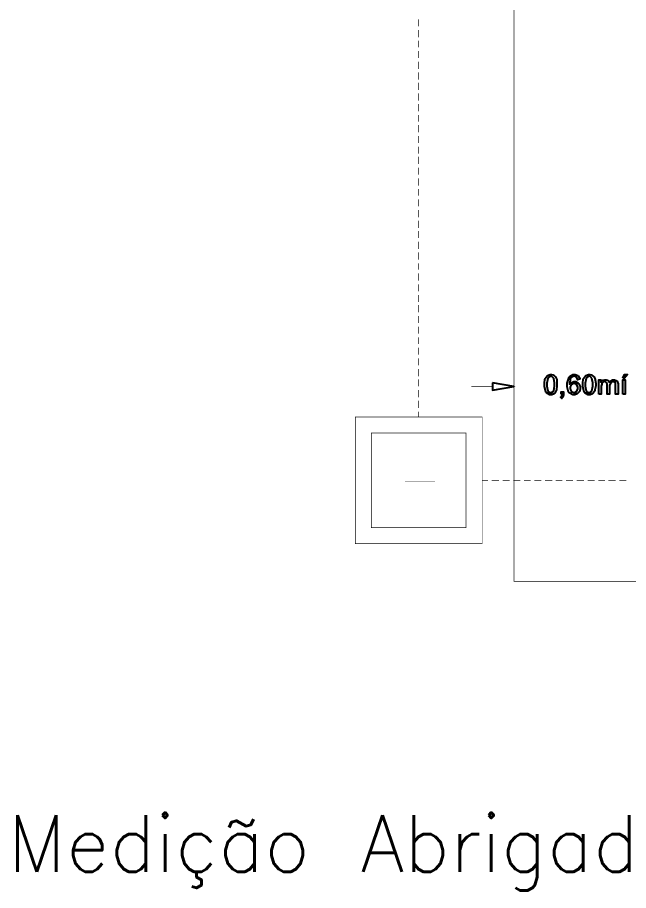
# Model space of a CAD drawing. Extents: x -593 to 248, y 430 to 1024.
# Drawn here: x -513.2 to -470, y 737 to 798.9 of the extents above; entities that cross this region are included whole.
import ezdxf

# ---------------------------------------------------------------- set-up
doc = ezdxf.new("R2010")
doc.units = 0
doc.header["$MEASUREMENT"] = 0
for name, color, linetype in [('C00-00-00-BLACK', 7, 'Continuous'), ('C00-7E-FF', 150, 'Continuous'), ('CFF-7E-00', 30, 'Continuous')]:
    doc.layers.add(name, color=color, linetype=linetype)
doc.styles.get("Standard").update_dxf_attribs({"font": 'txt.shx', "height": 0.4})

msp = doc.modelspace()

# ---------------------------------------------------------------- linework, layer by layer
at = {"layer": 'C00-00-00-BLACK', "const_width": 0.0423}
for points in [[(-478.073, 758.89), (-478.073, 842.777), (-415.303, 842.777), (-415.303, 758.89), (-478.073, 758.89)], [(-480.319, 761.56), (-489.313, 761.56), (-489.313, 770.547), (-480.319, 770.547), (-480.319, 761.56)], [(-481.465, 762.706), (-488.167, 762.706), (-488.167, 769.402), (-481.465, 769.402), (-481.465, 762.706)]]:
    msp.add_lwpolyline(points, close=True, dxfattribs=at)
for points in [[(-484.817, 798.736), (-484.817, 798.226)], [(-484.817, 797.971), (-484.817, 797.464)], [(-484.817, 797.209), (-484.817, 796.743)], [(-484.817, 796.49), (-484.817, 795.979)], [(-484.817, 795.725), (-484.817, 795.218)], [(-484.817, 794.963), (-484.817, 794.456)], [(-484.817, 794.244), (-484.817, 793.732)], [(-484.817, 793.479), (-484.817, 792.97)], [(-484.817, 792.717), (-484.817, 792.209)], [(-484.817, 791.952), (-484.817, 791.486)], [(-484.817, 791.233), (-484.817, 790.724)], [(-484.817, 790.471), (-484.817, 789.96)], [(-484.817, 789.706), (-484.817, 789.199)], [(-484.817, 788.987), (-484.817, 788.478)], [(-484.817, 788.225), (-484.817, 787.713)], [(-484.817, 787.46), (-484.817, 786.951)], [(-484.817, 786.698), (-484.817, 786.232)], [(-484.817, 785.976), (-484.817, 785.467)], [(-484.817, 785.214), (-484.817, 784.705)], [(-484.817, 784.451), (-484.817, 783.94)], [(-484.817, 783.729), (-484.817, 783.221)], [(-484.817, 782.967), (-484.817, 782.459)], [(-484.817, 782.205), (-484.817, 781.694)], [(-484.817, 781.44), (-484.817, 780.975)], [(-484.817, 780.721), (-484.817, 780.213)], [(-484.817, 779.956), (-484.817, 779.448)], [(-484.817, 779.194), (-484.817, 778.686)], [(-484.817, 778.475), (-484.817, 777.964)], [(-484.817, 777.71), (-484.817, 777.202)], [(-484.817, 776.948), (-484.817, 776.439)], [(-484.817, 776.186), (-484.817, 775.718)], [(-484.817, 775.464), (-484.817, 774.955)], [(-484.817, 774.702), (-484.817, 774.193)], [(-484.817, 773.94), (-484.817, 773.428)], [(-484.817, 773.218), (-484.817, 772.709)], [(-484.817, 772.455), (-484.817, 771.947)], [(-484.817, 771.691), (-484.817, 771.182)], [(-484.817, 770.929), (-484.817, 770.547)], [(-485.791, 765.971), (-483.671, 765.971)], [(-480.319, 766.055), (-479.896, 766.055)], [(-479.642, 766.055), (-479.134, 766.055)], [(-478.877, 766.055), (-478.369, 766.055)], [(-478.115, 766.055), (-477.607, 766.055)], [(-477.35, 766.055), (-476.885, 766.055)], [(-476.631, 766.055), (-476.123, 766.055)], [(-475.866, 766.055), (-475.358, 766.055)], [(-475.104, 766.055), (-474.636, 766.055)], [(-474.382, 766.055), (-473.874, 766.055)], [(-473.62, 766.055), (-473.109, 766.055)], [(-472.855, 766.055), (-472.347, 766.055)], [(-472.093, 766.055), (-471.625, 766.055)], [(-471.371, 766.055), (-470.863, 766.055)], [(-470.609, 766.055), (-470.098, 766.055)]]:
    msp.add_lwpolyline(points, dxfattribs=at)
at = {"layer": 'C00-7E-FF', "const_width": 0.0423}
msp.add_lwpolyline([(-479.599, 772.963), (-479.599, 772.455), (-478.073, 772.709), (-479.599, 772.963)], close=True, dxfattribs=at)
for points in [[(-478.073, 770.294), (-478.073, 773.218)], [(-479.599, 772.709), (-481.084, 772.709)]]:
    msp.add_lwpolyline(points, dxfattribs=at)
at = {"layer": 'C00-7E-FF'}
msp.add_lwpolyline([(-479.599, 772.963), (-479.599, 772.455), (-478.073, 772.709), (-479.599, 772.963)], close=True, dxfattribs=at)
at = {"layer": 'CFF-7E-00'}
for points in [[(-475.909, 772.836), (-475.909, 772.942), (-475.877, 773.227), (-475.866, 773.259), (-475.857, 773.281), (-475.719, 773.462), (-475.697, 773.471), (-475.687, 773.482), (-475.505, 773.555), (-475.443, 773.555), (-475.402, 773.555), (-475.285, 773.525), (-475.274, 773.514), (-475.253, 773.504), (-475.115, 773.398), (-475.104, 773.387), (-475.104, 773.335), (-475.031, 773.197), (-475.02, 773.175), (-475.02, 773.175), (-475.02, 772.921), (-475.02, 772.836), (-475.02, 772.741), (-475.052, 772.478), (-475.062, 772.455), (-475.073, 772.424), (-475.18, 772.223), (-475.19, 772.201), (-475.212, 772.191), (-475.385, 772.117), (-475.443, 772.117), (-475.529, 772.117), (-475.762, 772.254), (-475.782, 772.286), (-475.804, 772.308), (-475.909, 772.705), (-475.909, 772.836)], [(-475.74, 772.836), (-475.74, 772.72), (-475.665, 772.392), (-475.654, 772.37), (-475.644, 772.35), (-475.494, 772.286), (-475.443, 772.286), (-475.402, 772.286), (-475.285, 772.35), (-475.274, 772.37), (-475.253, 772.392), (-475.19, 772.726), (-475.19, 772.836), (-475.19, 772.953), (-475.253, 773.281), (-475.274, 773.302), (-475.285, 773.324), (-475.405, 773.428), (-475.443, 773.428), (-475.497, 773.428), (-475.644, 773.324), (-475.654, 773.302), (-475.665, 773.281), (-475.74, 772.948), (-475.74, 772.836)], [(-473.408, 773.218), (-473.577, 773.175), (-473.577, 773.218), (-473.62, 773.313), (-473.62, 773.344), (-473.631, 773.355), (-473.751, 773.428), (-473.789, 773.428), (-473.833, 773.428), (-473.927, 773.387), (-473.959, 773.387), (-473.97, 773.378), (-474.076, 773.229), (-474.086, 773.218), (-474.086, 773.133), (-474.129, 772.943), (-474.129, 772.879), (-474.119, 772.89), (-473.981, 772.996), (-473.959, 773.005), (-473.95, 773.016), (-473.83, 773.048), (-473.789, 773.048), (-473.716, 773.048), (-473.515, 772.943), (-473.494, 772.921), (-473.473, 772.901), (-473.367, 772.694), (-473.367, 772.625), (-473.367, 772.562), (-473.398, 772.392), (-473.408, 772.37), (-473.419, 772.35), (-473.557, 772.212), (-473.577, 772.201), (-473.599, 772.191), (-473.743, 772.117), (-473.789, 772.117), (-473.885, 772.117), (-474.149, 772.254), (-474.17, 772.286), (-474.192, 772.308), (-474.298, 772.673), (-474.298, 772.794), (-474.298, 772.943), (-474.16, 773.355), (-474.129, 773.387), (-474.108, 773.419), (-473.87, 773.555), (-473.789, 773.555), (-473.726, 773.555), (-473.547, 773.482), (-473.536, 773.471), (-473.515, 773.451), (-473.408, 773.277), (-473.408, 773.218)], [(-473.194, 772.836), (-473.194, 772.942), (-473.163, 773.227), (-473.152, 773.259), (-473.142, 773.281), (-473.004, 773.462), (-472.982, 773.471), (-472.972, 773.482), (-472.79, 773.555), (-472.729, 773.555), (-472.687, 773.555), (-472.57, 773.525), (-472.559, 773.514), (-472.539, 773.504), (-472.401, 773.398), (-472.39, 773.387), (-472.38, 773.378), (-472.317, 773.197), (-472.305, 773.175), (-472.305, 773.175), (-472.263, 772.921), (-472.263, 772.836), (-472.263, 772.741), (-472.337, 772.478), (-472.347, 772.455), (-472.347, 772.392), (-472.466, 772.223), (-472.475, 772.201), (-472.497, 772.191), (-472.671, 772.117), (-472.729, 772.117), (-472.814, 772.117), (-473.047, 772.254), (-473.068, 772.286), (-473.09, 772.308), (-473.194, 772.705), (-473.194, 772.836)], [(-473.025, 772.836), (-473.025, 772.72), (-472.952, 772.392), (-472.941, 772.37), (-472.931, 772.35), (-472.779, 772.286), (-472.729, 772.286), (-472.687, 772.286), (-472.57, 772.35), (-472.559, 772.37), (-472.539, 772.392), (-472.475, 772.726), (-472.475, 772.836), (-472.475, 772.953), (-472.539, 773.281), (-472.559, 773.302), (-472.57, 773.324), (-472.69, 773.428), (-472.729, 773.428), (-472.782, 773.428), (-472.931, 773.324), (-472.941, 773.302), (-472.952, 773.281), (-473.025, 772.948), (-473.025, 772.836)], [(-472.051, 772.159), (-472.051, 773.175), (-471.924, 773.175), (-471.924, 773.005), (-471.914, 773.028), (-471.825, 773.132), (-471.794, 773.132), (-471.774, 773.143), (-471.632, 773.175), (-471.584, 773.175), (-471.542, 773.175), (-471.425, 773.143), (-471.414, 773.132), (-471.404, 773.123), (-471.329, 773.036), (-471.329, 773.005), (-471.308, 773.037), (-471.071, 773.175), (-470.991, 773.175), (-470.938, 773.175), (-470.79, 773.113), (-470.779, 773.091), (-470.758, 773.081), (-470.693, 772.898), (-470.693, 772.836), (-470.693, 772.159), (-470.863, 772.159), (-470.863, 772.794), (-470.863, 772.826), (-470.863, 772.921), (-470.863, 772.921), (-470.863, 772.943), (-470.927, 773.005), (-470.948, 773.005), (-470.948, 773.016), (-471.011, 773.048), (-471.032, 773.048), (-471.075, 773.048), (-471.192, 772.974), (-471.202, 772.963), (-471.213, 772.953), (-471.287, 772.803), (-471.287, 772.752), (-471.287, 772.159), (-471.455, 772.159), (-471.455, 772.794), (-471.455, 772.837), (-471.488, 772.963), (-471.498, 772.963), (-471.509, 772.974), (-471.596, 773.048), (-471.625, 773.048), (-471.657, 773.048), (-471.742, 773.016), (-471.751, 773.005), (-471.762, 772.996), (-471.84, 772.909), (-471.84, 772.879), (-471.851, 772.869), (-471.882, 772.718), (-471.882, 772.666), (-471.882, 772.159), (-472.051, 772.159)], [(-470.353, 773.302), (-470.226, 773.555), (-470.014, 773.555), (-470.226, 773.302), (-470.353, 773.302)], [(-470.353, 772.159), (-470.353, 773.175), (-470.183, 773.175), (-470.183, 772.159), (-470.353, 772.159)], [(-474.086, 772.625), (-474.086, 772.584), (-474.054, 772.467), (-474.043, 772.455), (-474.043, 772.424), (-473.981, 772.329), (-473.959, 772.329), (-473.95, 772.319), (-473.83, 772.286), (-473.789, 772.286), (-473.748, 772.286), (-473.631, 772.35), (-473.62, 772.37), (-473.611, 772.381), (-473.536, 772.533), (-473.536, 772.582), (-473.536, 772.646), (-473.611, 772.815), (-473.62, 772.836), (-473.631, 772.847), (-473.783, 772.921), (-473.833, 772.921), (-473.875, 772.921), (-473.991, 772.847), (-474, 772.836), (-474.023, 772.815), (-474.086, 772.673), (-474.086, 772.625)], [(-474.724, 772.159), (-474.724, 772.329), (-474.552, 772.329), (-474.552, 772.159), (-474.552, 772.118), (-474.585, 772.001), (-474.595, 771.99), (-474.595, 771.958), (-474.67, 771.871), (-474.681, 771.86), (-474.765, 771.947), (-474.744, 771.947), (-474.681, 772.012), (-474.681, 772.032), (-474.67, 772.032), (-474.636, 772.128), (-474.636, 772.159), (-474.724, 772.159)]]:
    msp.add_lwpolyline(points, close=True, dxfattribs=at)

# ---------------------------------------------------------------- texts
at = {"linetype": 'ByBlock', "insert": (-562.906, 742.309), "char_height": 4, "attachment_point": 1}
msp.add_mtext_dynamic_manual_height_columns('\\pxqc;Medição Abrigada até 300 kVA - Entrada Aérea', width=234.85993, gutter_width=7.863, heights=[11.165], dxfattribs=at)

doc.saveas('drawing.dxf')
